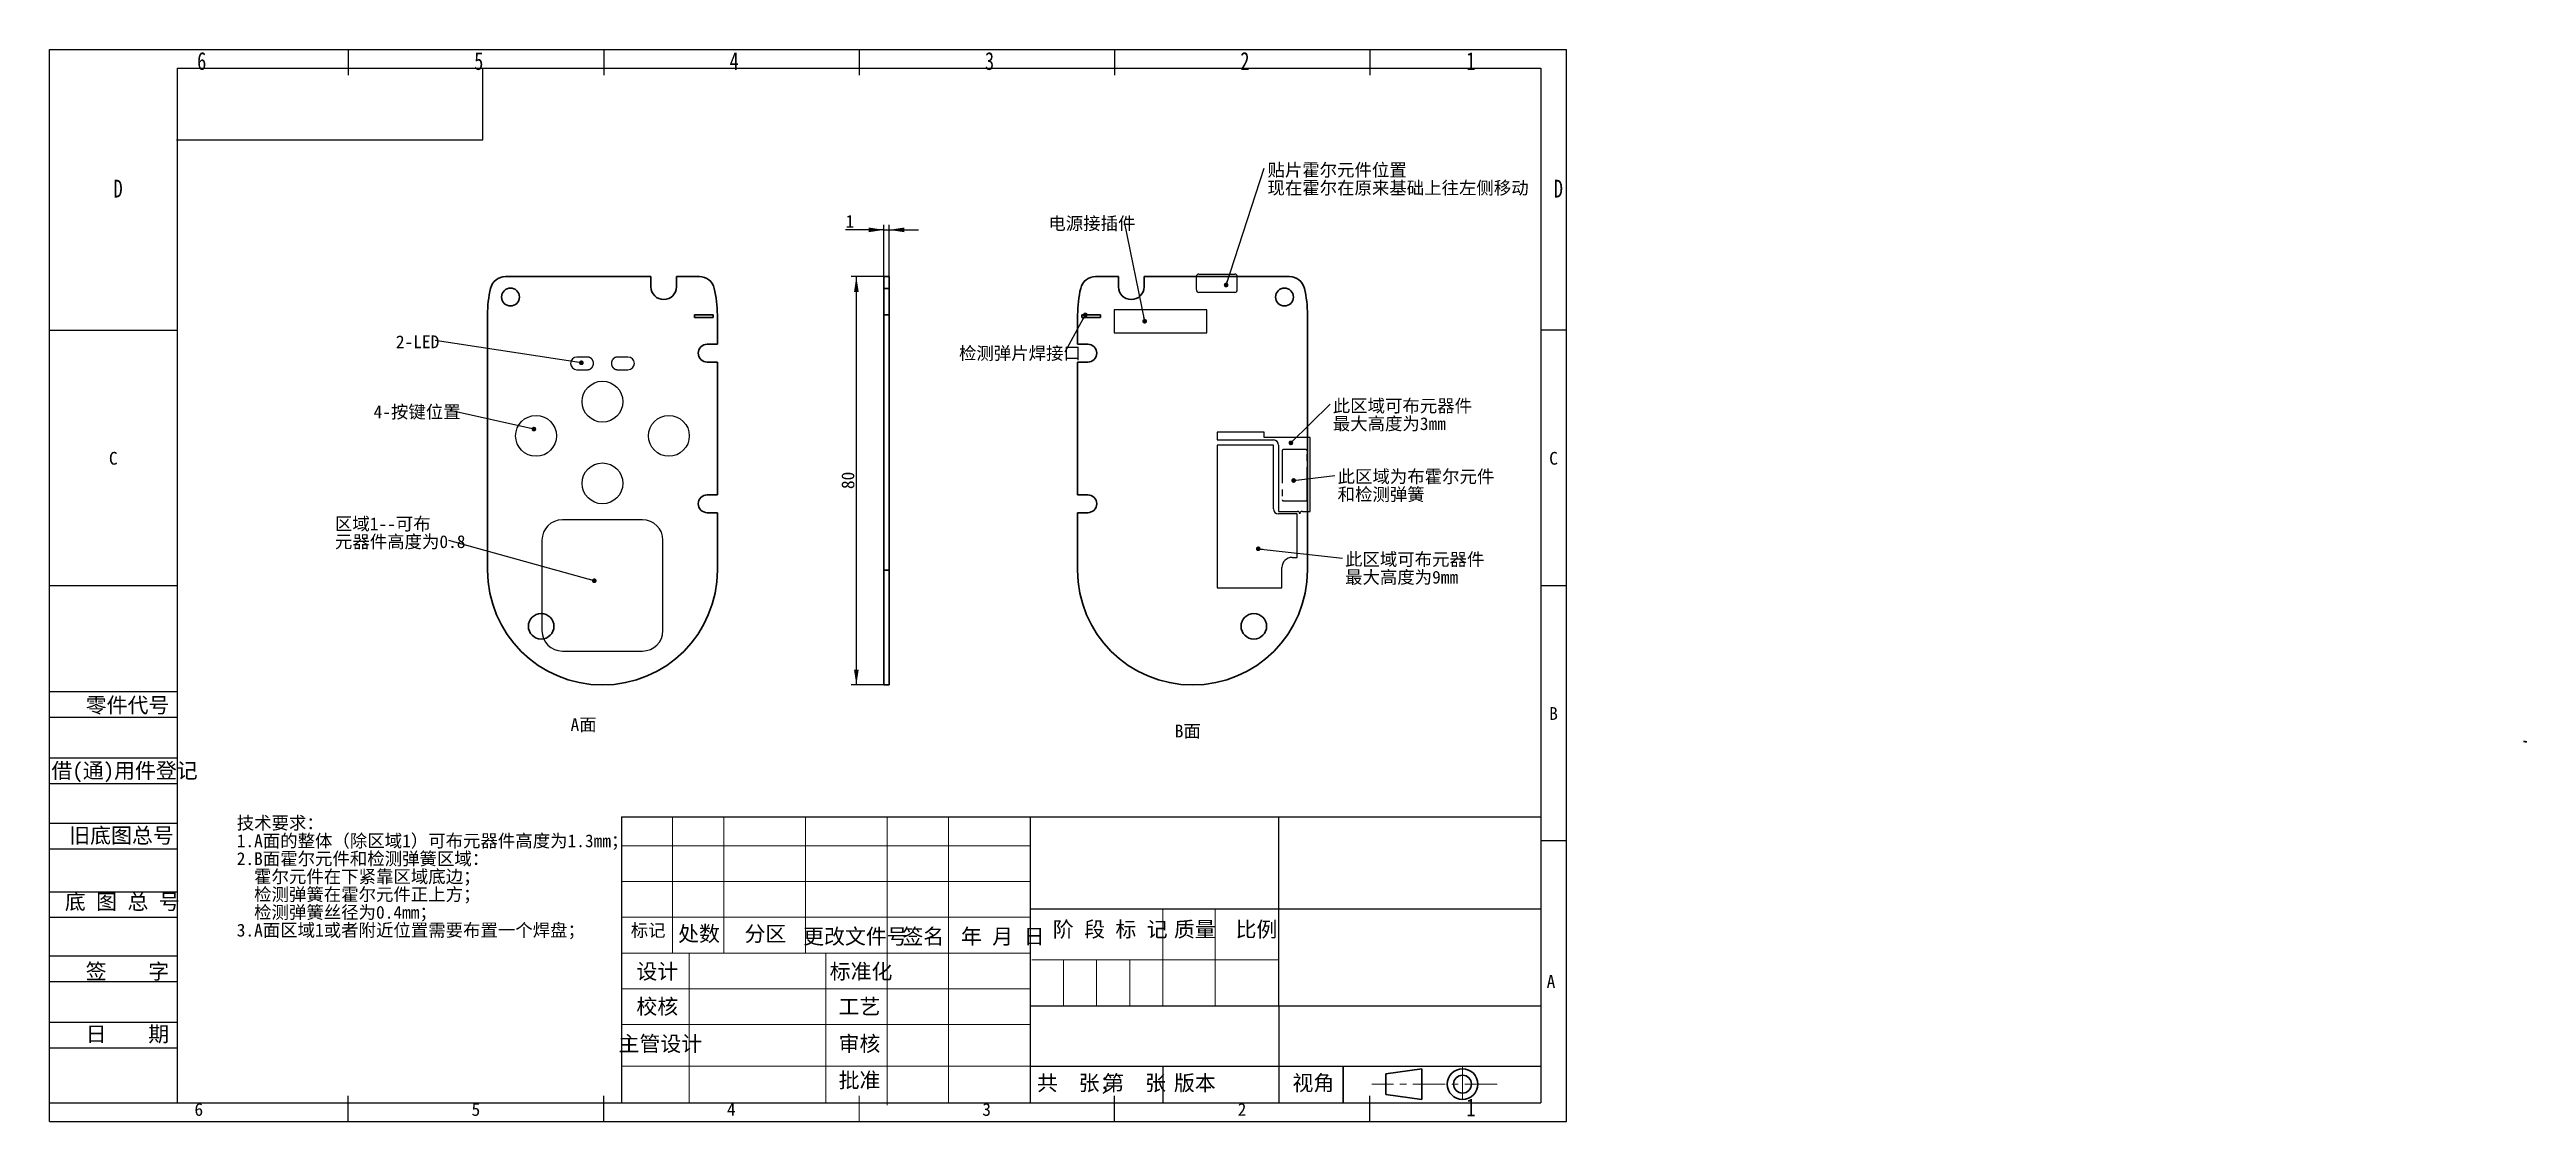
# Model space of a CAD drawing. Header units: millimetres. Extents: x 0 to 485, y 0 to 210.
import ezdxf

# ---------------------------------------------------------------- set-up
doc = ezdxf.new("R2010")
doc.units = ezdxf.units.MM
doc.header["$PDSIZE"] = -1
for name, pattern in [('SLD-Center', [19.05, 15.24, -1.27, 1.27, -1.27]), ('SLD-Chain', [10.16, 6.35, -1.27, 1.27, -1.27]), ('SLD-Solid', [0])]:
    doc.linetypes.add(name, pattern=pattern)
for name, color, linetype, lineweight in [('中心线', 1, 'SLD-Chain', 15), ('图框', 7, 'SLD-Solid', 40), ('粗实线', 7, 'SLD-Solid', 30), ('细实线', 7, 'SLD-Solid', 15)]:
    doc.layers.add(name, color=color, linetype=linetype, lineweight=lineweight)
doc.layers.add('标注线', color=1, linetype='SLD-Solid')
doc.layers.add('点划线', color=3, linetype='SLD-Chain')
doc.styles.add('SLDTEXTSTYLE0', font='SIMSUN.TTC', dxfattribs={"bigfont": 'bigfont'})
doc.styles.add('SLDTEXTSTYLE1', font='SIMHEI.TTF', dxfattribs={"bigfont": 'bigfont'})
doc.styles.add('SLDTEXTSTYLE2', font='SIMSUN.TTC')
doc.styles.add('SLDTEXTSTYLE3', font='HYSWLONGFANGSONG.TTF')
doc.styles.get("Standard").update_dxf_attribs({"font": 'SIMSUN.TTC'})
doc.dimstyles.new('SLDDIMSTYLE0', dxfattribs={"dimtxt": 0.18, "dimasz": 0.923077, "dimexe": 0, "dimexo": 0.0625, "dimgap": 0, "dimtad": 0, "dimtih": 1, "dimtoh": 1, "dimdec": 0, "dimrnd": 1e-09, "dimzin": 0, "dimdsep": 46, "dimtxsty": 'Standard', "dimblk1": 'DOT', "dimblk2": 'DOT', "dimsah": 1, "dimcen": 0.09, "dimadec": 0, "dimazin": 0, "dimtfac": 0.923077, "dimtdec": 0, "dimtofl": 0, "dimtmove": 0, "dimatfit": 3, "dimldrblk": 'DOT', "dimfxl": 0, "dimfrac": 2, "dimtolj": 1, "dimtzin": 0, "dimarcsym": 0})
doc.dimstyles.new('SLDDIMSTYLE1', dxfattribs={"dimtxt": 2.5, "dimasz": 3, "dimexe": 0, "dimexo": 0.0625, "dimtad": 1, "dimrnd": 1e-09, "dimzin": 12, "dimdsep": 46, "dimtxsty": 'SLDTEXTSTYLE2', "dimsah": 1, "dimcen": 0.09, "dimadec": 0, "dimazin": 3, "dimtfac": 1, "dimtofl": 0, "dimtmove": 0, "dimatfit": 3, "dimfxl": 0, "dimfrac": 2, "dimtolj": 1, "dimtzin": 12, "dimarcsym": 0})
doc.dimstyles.new('SLDDIMSTYLE2', dxfattribs={"dimtxt": 2.5, "dimasz": 3, "dimexe": 0, "dimexo": 0.0625, "dimtad": 1, "dimrnd": 1e-09, "dimzin": 12, "dimdsep": 46, "dimtxsty": 'SLDTEXTSTYLE2', "dimsah": 1, "dimcen": 0.09, "dimadec": 0, "dimazin": 3, "dimtfac": 1, "dimtmove": 0, "dimatfit": 0, "dimfxl": 0, "dimfrac": 2, "dimtolj": 1, "dimtzin": 12, "dimarcsym": 0})

# ---------------------------------------------------------------- blocks, each defined once
blk = doc.blocks.new('块1')
at = {"layer": '图框', "linetype": 'SLD-Center'}
blk.add_line((0, 0.11), (0.55, 0), dxfattribs=at)
blk = doc.blocks.new('SW_NOTE_0')
at = {"layer": '标注线', "color": 0, "char_height": 2.5, "attachment_point": 1, "style": 'SLDTEXTSTYLE0'}
for s, insert in [('\\M+18B5A术\\M+19776\\M+18B81\\M+18146', (0, 2.91)), ('2.B\\M+196CA\\M+1E8B7尔\\M+18CB3\\M+18C8F\\M+19861检测弹\\M+1E2CE\\M+18BE6\\M+188E6\\M+18146', (0, -4.09)), ('1.A\\M+196CA\\M+19349\\M+190AE\\M+191CC\\M+18169\\M+18F9C\\M+18BE6\\M+188E61\\M+1816A\\M+189C2\\M+1957A\\M+18CB3\\M+18AED\\M+18C8F\\M+18D82\\M+19378为1.3mm\\M+18147', (0, -0.59)), ('  \\M+1E8B7尔\\M+18CB3\\M+18C8F\\M+18DDD\\M+189BA紧\\M+1E8CF\\M+18BE6\\M+188E6\\M+192EA边\\M+18147', (0, -7.59)), ('  检测弹\\M+1E2CE\\M+18DDD\\M+1E8B7尔\\M+18CB3\\M+18C8F\\M+190B3\\M+18FE3\\M+195FB\\M+18147', (0, -11.09)), ('  检测弹\\M+1E2CE丝\\M+18C61为0.4mm\\M+18147', (0, -14.59)), ('3.A\\M+196CA\\M+18BE6\\M+188E61\\M+188BD\\M+18ED2\\M+1958D\\M+18BDF\\M+188CA\\M+19275\\M+18EF9\\M+19776\\M+1957A\\M+19275\\M+188EA\\M+198A2焊盘\\M+18147', (0, -18.09))]:
    blk.add_mtext(s, dxfattribs=dict(at, insert=insert))
blk = doc.blocks.new('SW_NOTE_1')
at = {"layer": '标注线', "color": 0, "insert": (-14.96, 0.99), "char_height": 2.5, "attachment_point": 1, "style": 'SLDTEXTSTYLE0'}
blk.add_mtext('4-\\M+188C2键\\M+188CA\\M+19275', dxfattribs=at)
blk = doc.blocks.new('_DOT')
at = {"color": 0, "linetype": 'ByBlock', "lineweight": -2}
blk.add_line((-0.5, 0), (-1, 0), dxfattribs=at)
at = {"color": 0, "linetype": 'ByBlock', "const_width": 0.5}
blk.add_lwpolyline([(-0.25, 0, 1), (0.25, 0, 1)], format="xyb", close=True, dxfattribs=at)
blk = doc.blocks.new('SW_NOTE_2')
at = {"layer": '标注线', "color": 0, "insert": (-7.7, 0.98), "char_height": 2.5, "attachment_point": 1, "style": 'SLDTEXTSTYLE2'}
blk.add_mtext('2-LED', dxfattribs=at)
blk = doc.blocks.new('SW_NOTE_3')
at = {"layer": '标注线', "color": 0, "char_height": 2.5, "attachment_point": 1, "style": 'SLDTEXTSTYLE0'}
for s, insert in [('\\M+18BE6\\M+188E61--\\M+189C2\\M+1957A', (-22.28, 4.55)), ('\\M+18CB3\\M+18AED\\M+18C8F\\M+18D82\\M+19378为0.8', (-22.28, 1.05))]:
    blk.add_mtext(s, dxfattribs=dict(at, insert=insert))
blk = doc.blocks.new('_D')
at = {"layer": '标注线'}
for p, q in [((163.37, 165.51), (156.97, 165.51)), ((157.97, 85.51), (157.97, 165.51)), ((163.37, 85.51), (156.97, 85.51))]:
    blk.add_line(p, q, dxfattribs=at)
for points in [[(157.97, 165.51), (157.51, 162.51), (158.43, 162.51)], [(157.97, 85.51), (158.43, 88.51), (157.51, 88.51)]]:
    blk.add_solid(points, dxfattribs=at)
at = {"layer": '标注线', "insert": (155.06, 123.89), "char_height": 2.5, "attachment_point": 1, "rotation": 90, "style": 'SLDTEXTSTYLE2'}
blk.add_mtext('80', dxfattribs=at)
blk = doc.blocks.new('_D_1')
at = {"layer": '标注线'}
for p, q in [((163.37, 174.67), (155.85, 174.67)), ((163.37, 165.51), (163.37, 175.67)), ((163.37, 174.67), (164.37, 174.67)), ((164.37, 165.51), (164.37, 175.67)), ((164.37, 174.67), (170.13, 174.67))]:
    blk.add_line(p, q, dxfattribs=at)
for points in [[(163.37, 174.67), (160.37, 175.13), (160.37, 174.21)], [(164.37, 174.67), (167.37, 174.21), (167.37, 175.13)]]:
    blk.add_solid(points, dxfattribs=at)
at = {"layer": '标注线', "insert": (155.85, 177.58), "char_height": 2.5, "attachment_point": 1, "style": 'SLDTEXTSTYLE2'}
blk.add_mtext('1', dxfattribs=at)
blk = doc.blocks.new('SW_NOTE_4')
at = {"layer": '标注线', "color": 0, "char_height": 2.5, "attachment_point": 1, "style": 'SLDTEXTSTYLE0'}
for s, insert in [('贴\\M+195D0\\M+1E8B7尔\\M+18CB3\\M+18C8F\\M+188CA\\M+19275', (0.62, 0.89)), ('现\\M+18DDD\\M+1E8B7尔\\M+18DDD\\M+18CB4\\M+19788\\M+18AEE础\\M+18FE3\\M+1899D\\M+18DB6侧\\M+188DA动', (0.62, -2.61))]:
    blk.add_mtext(s, dxfattribs=dict(at, insert=insert))
blk = doc.blocks.new('SW_NOTE_5')
at = {"layer": '标注线', "color": 0, "insert": (-14.93, 0.97), "char_height": 2.5, "attachment_point": 1, "style": 'SLDTEXTSTYLE0'}
blk.add_mtext('电\\M+18CB9\\M+190DA\\M+19D87\\M+18C8F', dxfattribs=at)
blk = doc.blocks.new('SW_NOTE_6')
at = {"layer": '标注线', "color": 0, "insert": (-20.75, 1.05), "char_height": 2.5, "attachment_point": 1, "style": 'SLDTEXTSTYLE0'}
blk.add_mtext('检测弹\\M+195D0焊\\M+190DA\\M+18CFB', dxfattribs=at)
blk = doc.blocks.new('SW_NOTE_7')
at = {"layer": '标注线', "color": 0, "char_height": 2.5, "attachment_point": 1, "style": 'SLDTEXTSTYLE0'}
for s, insert in [('\\M+18D9F\\M+18BE6\\M+188E6\\M+189C2\\M+1957A\\M+18CB3\\M+18AED\\M+18C8F', (0.53, 0.96)), ('\\M+18DC5\\M+191E5\\M+18D82\\M+19378为3mm', (0.53, -2.54))]:
    blk.add_mtext(s, dxfattribs=dict(at, insert=insert))
blk = doc.blocks.new('SW_NOTE_8')
at = {"layer": '标注线', "color": 0, "char_height": 2.5, "attachment_point": 1, "style": 'SLDTEXTSTYLE0'}
for s, insert in [('\\M+18D9F\\M+18BE6\\M+188E6\\M+189C2\\M+1957A\\M+18CB3\\M+18AED\\M+18C8F', (0.51, 1.02)), ('\\M+18DC5\\M+191E5\\M+18D82\\M+19378为9mm', (0.51, -2.48))]:
    blk.add_mtext(s, dxfattribs=dict(at, insert=insert))
blk = doc.blocks.new('SW_NOTE_9')
at = {"layer": '标注线', "color": 0, "char_height": 2.5, "attachment_point": 1, "style": 'SLDTEXTSTYLE0'}
for s, insert in [('\\M+18D9F\\M+18BE6\\M+188E6为\\M+1957A\\M+1E8B7尔\\M+18CB3\\M+18C8F', (0.51, 1.08)), ('\\M+19861检测弹\\M+1E2CE', (0.51, -2.42))]:
    blk.add_mtext(s, dxfattribs=dict(at, insert=insert))

msp = doc.modelspace()

# ---------------------------------------------------------------- linework, layer by layer
for p, q in [((0, 0), (0, 210)), ((0, 210), (297, 210)), ((58.5, 210), (58.5, 205)), ((108.5, 210), (108.5, 205)), ((158.5, 210), (158.5, 205)), ((208.5, 210), (208.5, 205)), ((258.5, 210), (258.5, 205)), ((297, 0), (297, 210)), ((25, 206.33), (25, 3.67)), ((25, 206.33), (292, 206.33)), ((84.865, 192.33), (84.865, 206.33)), ((292, 206.33), (292, 3.67)), ((24.865, 192.33), (84.865, 192.33)), ((0, 155), (25, 155)), ((297, 155), (292, 155)), ((0, 105), (25, 105)), ((292, 105), (297, 105)), ((0, 84.221), (25, 84.221)), ((0, 79.221), (25, 79.221)), ((0, 71.221), (25, 71.221)), ((0, 66.221), (25, 66.221)), ((0, 58.43), (25, 58.43)), ((112, 59.67), (112, 3.67)), ((112, 59.67), (292, 59.67)), ((192, 59.67), (192, 3.67)), ((240.692, 22.67), (240.692, 59.67)), ((0, 53.43), (25, 53.43)), ((297, 55), (292, 55)), ((0, 45), (25, 45)), ((0, 40), (25, 40)), ((192, 41.67), (292, 41.67)), ((0, 32.43), (25, 32.43)), ((0, 27.43), (25, 27.43)), ((0, 19.43), (25, 19.43)), ((192, 22.67), (292, 22.67)), ((240.692, 22.67), (240.692, 10.836)), ((0, 14.43), (25, 14.43)), ((192, 10.836), (292, 10.836)), ((218, 10.836), (218, 3.67)), ((240.692, 10.836), (240.692, 3.67)), ((58.5, 0), (58.5, 5)), ((108.5, 0), (108.5, 5)), ((208.5, 0), (208.5, 5)), ((258.5, 0), (258.5, 5)), ((0, 3.67), (25, 3.67)), ((0, 0), (297, 0)), ((25, 3.67), (292, 3.67))]:
    msp.add_line(p, q)
at = {"color": 7, "linetype": 'SLD-Solid', "lineweight": 30}
for p, q in [((117.757, 165.513), (89.283, 165.513)), ((117.757, 163.513), (117.757, 165.513)), ((122.757, 165.513), (122.757, 163.513)), ((127.231, 165.513), (122.757, 165.513)), ((163.365, 165.513), (164.365, 165.513)), ((163.365, 163.205), (163.365, 165.513)), ((164.365, 165.513), (164.365, 163.205)), ((209.294, 165.513), (204.821, 165.513)), ((209.294, 163.513), (209.294, 165.513)), ((214.294, 165.513), (214.294, 163.513)), ((242.768, 165.513), (214.294, 165.513)), ((164.365, 163.205), (163.365, 163.205)), ((163.365, 163.205), (163.365, 158.013)), ((164.365, 163.205), (164.365, 158.013)), ((85.757, 158.013), (85.757, 108.013)), ((126.307, 158.013), (129.907, 158.013)), ((126.307, 157.513), (126.307, 158.013)), ((129.907, 157.513), (126.307, 157.513)), ((129.907, 158.013), (129.907, 157.513)), ((130.757, 152.263), (130.757, 158.013)), ((163.365, 158.013), (164.365, 158.013)), ((163.365, 108.013), (163.365, 158.013)), ((164.365, 158.013), (164.365, 108.013)), ((201.294, 158.013), (201.294, 152.263)), ((202.144, 158.013), (205.744, 158.013)), ((202.144, 157.513), (202.144, 158.013)), ((205.744, 157.513), (202.144, 157.513)), ((205.744, 158.013), (205.744, 157.513)), ((246.294, 108.013), (246.294, 158.013)), ((128.757, 152.263), (130.757, 152.263)), ((201.294, 152.263), (203.294, 152.263)), ((128.757, 148.763), (130.757, 148.763)), ((130.757, 122.763), (130.757, 148.763)), ((201.294, 148.763), (201.294, 122.763)), ((201.294, 148.763), (203.294, 148.763)), ((128.757, 122.763), (130.757, 122.763)), ((201.294, 122.763), (203.294, 122.763)), ((128.757, 119.263), (130.757, 119.263)), ((130.757, 108.013), (130.757, 119.263)), ((201.294, 119.263), (201.294, 108.013)), ((201.294, 119.263), (203.294, 119.263)), ((164.365, 108.013), (163.365, 108.013)), ((163.365, 108.013), (163.365, 85.513)), ((164.365, 108.013), (164.365, 85.513)), ((163.365, 85.513), (164.365, 85.513))]:
    msp.add_line(p, q, dxfattribs=at)
at = {"lineweight": 15}
for p, q in [((112, 33), (192, 33)), ((125.241, 33), (125.241, 3.67)), ((152, 33), (152, 3.67)), ((192.328, 31.67), (240.692, 31.67)), ((112, 26), (192, 26)), ((112, 19), (192, 19)), ((112, 10.836), (192, 10.836)), ((158.5, 0), (158.5, 5))]:
    msp.add_line(p, q, dxfattribs=at)
at = {"color": 7, "linetype": 'SLD-Solid', "lineweight": 30}
for centre, radius in [((90.257, 161.513), 1.75), ((241.794, 161.513), 1.75), ((96.257, 97.013), 2.5), ((235.794, 97.013), 2.5)]:
    msp.add_circle(centre, radius, dxfattribs=at)
for centre, radius, start, end in [((89.283, 162.513), 3, 90, 166.65764), ((127.231, 162.513), 3, 13.34236, 90), ((204.821, 162.513), 3, 90, 166.65764), ((242.768, 162.513), 3, 13.34236, 90), ((108.257, 158.013), 22.5, 166.65764, 180), ((120.257, 163.513), 2.5, 180, 0), ((108.257, 158.013), 22.5, 0, 13.34236), ((223.794, 158.013), 22.5, 166.65764, 180), ((211.794, 163.513), 2.5, 180, 0), ((223.794, 158.013), 22.5, 0, 13.34236), ((128.757, 150.513), 1.75, 90, 270), ((203.294, 150.513), 1.75, 270, 90), ((128.757, 121.013), 1.75, 90, 270), ((203.294, 121.013), 1.75, 270, 90), ((108.257, 108.013), 22.5, 180, 0), ((223.794, 108.013), 22.5, 180, 0)]:
    msp.add_arc(centre, radius, start, end, dxfattribs=at)
at = {"layer": '中心线'}
for p, q in [((276.655, 10.689), (276.655, 3.883)), ((283.441, 7.318), (258.87, 7.318))]:
    msp.add_line(p, q, dxfattribs=at)
at = {"layer": '标注线'}
for p, q in [((224.544, 163.013), (224.544, 165.413)), ((225.044, 166.013), (232.044, 166.013)), ((232.544, 163.013), (232.544, 165.413)), ((232.044, 162.413), (225.044, 162.413)), ((202.144, 158.013), (205.744, 158.013)), ((202.144, 157.513), (202.144, 158.013)), ((205.744, 157.513), (202.144, 157.513)), ((205.744, 158.013), (205.744, 157.513)), ((208.444, 159.013), (208.444, 154.513)), ((226.607, 159.013), (208.444, 159.013)), ((226.607, 154.513), (226.607, 159.013)), ((208.444, 154.513), (226.607, 154.513)), ((105.257, 149.763), (103.257, 149.763)), ((103.257, 147.263), (105.257, 147.263)), ((113.257, 149.763), (111.257, 149.763)), ((111.257, 147.263), (113.257, 147.263)), ((228.607, 135.013), (228.607, 133.513)), ((237.807, 135.013), (228.607, 135.013)), ((228.607, 133.513), (239.644, 133.513)), ((228.607, 132.513), (228.607, 104.513)), ((239.644, 132.513), (228.607, 132.513)), ((237.807, 134.013), (237.807, 135.013)), ((246.794, 134.013), (237.807, 134.013)), ((239.644, 120.013), (239.644, 132.513)), ((240.644, 132.513), (240.644, 119.513)), ((246.794, 119.513), (246.794, 134.013)), ((116.107, 117.863), (100.407, 117.863)), ((240.644, 119.513), (244.294, 119.513)), ((244.294, 119.013), (240.644, 119.013)), ((244.294, 110.513), (244.294, 119.013)), ((245.294, 119.513), (246.794, 119.513)), ((96.407, 113.863), (96.407, 96.163)), ((120.107, 96.163), (120.107, 113.863)), ((241.294, 104.513), (241.294, 108.513)), ((243.294, 110.513), (244.294, 110.513)), ((228.607, 104.513), (241.294, 104.513)), ((100.407, 92.163), (116.107, 92.163))]:
    msp.add_line(p, q, dxfattribs=at)
for centre in [(108.257, 141.013), (95.257, 134.313), (121.257, 134.313), (108.257, 125.013)]:
    msp.add_circle(centre, 4, dxfattribs=at)
for centre, radius, start, end in [((225.044, 165.513), 0.5, 90, 180), ((232.044, 165.513), 0.5, 0, 90), ((225.044, 162.913), 0.5, 180, 270), ((232.044, 162.913), 0.5, 270, 0), ((103.257, 148.513), 1.25, 90, 270), ((113.257, 148.513), 1.25, 0, 90), ((113.257, 148.513), 1.25, 270, 0), ((239.644, 132.513), 1, 0, 90), ((100.407, 113.863), 4, 90, 180), ((116.107, 113.863), 4, 0, 90), ((240.644, 120.013), 1, 180, 270), ((244.294, 119.013), 0.5, 0, 90), ((245.294, 119.013), 0.5, 90, 180), ((243.294, 108.513), 2, 90, 180), ((100.407, 96.163), 4, 180, 270), ((116.107, 96.163), 4, 270, 0)]:
    msp.add_arc(centre, radius, start, end, dxfattribs=at)
for points, knots in [([(106.507, 148.513), (106.507, 148.751), (106.419, 148.973), (106.324, 149.213), (106.141, 149.397), (105.958, 149.58), (105.717, 149.675), (105.496, 149.763), (105.257, 149.763)], [0, 0, 0, 0.25, 0.25, 0.5, 0.5, 0.75, 0.75, 1, 1, 1]), ([(105.257, 147.263), (105.495, 147.263), (105.717, 147.351), (105.957, 147.446), (106.141, 147.629), (106.324, 147.812), (106.419, 148.053), (106.507, 148.274), (106.507, 148.513)], [0, 0, 0, 0.25, 0.25, 0.5, 0.5, 0.75, 0.75, 1, 1, 1]), ([(111.257, 149.763), (111.019, 149.763), (110.797, 149.675), (110.557, 149.58), (110.373, 149.397), (110.19, 149.214), (110.095, 148.973), (110.007, 148.752), (110.007, 148.513), (110.007, 148.275), (110.095, 148.053), (110.19, 147.813), (110.373, 147.629), (110.556, 147.446), (110.797, 147.351), (111.018, 147.263), (111.257, 147.263)], [0, 0, 0, 0.125, 0.125, 0.25, 0.25, 0.375, 0.375, 0.5, 0.5, 0.625, 0.625, 0.75, 0.75, 0.875, 0.875, 1, 1, 1])]:
    msp.add_open_spline(points, degree=2, knots=knots, dxfattribs=at)
at = {"layer": '点划线'}
for p, q in [((241.344, 131.413), (241.344, 121.813)), ((246.044, 131.613), (241.544, 131.613)), ((246.244, 121.813), (246.244, 131.413)), ((241.544, 121.613), (246.044, 121.613))]:
    msp.add_line(p, q, dxfattribs=at)
for centre, start, end in [((241.544, 131.413), 90, 180), ((246.044, 131.413), 0, 90), ((241.544, 121.813), 180, 270), ((246.044, 121.813), 270, 0)]:
    msp.add_arc(centre, 0.2, start, end, dxfattribs=at)
at = {"layer": '粗实线'}
for p, q in [((253.308, 10.836), (253.308, 3.67)), ((261.658, 9.318), (268.658, 10.318))]:
    msp.add_line(p, q, dxfattribs=at)
at = {"layer": '粗实线', "color": 7, "linetype": 'SLD-Solid', "lineweight": 30}
for p, q in [((268.658, 10.318), (268.658, 4.318)), ((261.658, 5.318), (261.658, 9.318)), ((261.658, 5.318), (268.658, 4.318))]:
    msp.add_line(p, q, dxfattribs=at)
at = {"layer": '粗实线'}
for radius in [3, 1.75]:
    msp.add_circle((276.658, 7.318), radius, dxfattribs=at)
for p in [(261.658, 7.318), (268.658, 7.318)]:
    msp.add_point(p, dxfattribs=at)
at = {"layer": '细实线', "lineweight": 15}
for p, q in [((122, 59.67), (122, 33)), ((132, 59.67), (132, 33)), ((148, 59.67), (148, 33)), ((164, 59.67), (164, 3.207)), ((176, 59.67), (176, 3.67)), ((112, 40), (192, 40)), ((218, 41.739), (218, 22.739))]:
    msp.add_line(p, q, dxfattribs=at)
at = {"layer": '细实线'}
for p, q in [((112, 54), (192, 54)), ((112, 47), (192, 47)), ((228.228, 22.67), (228.228, 41.67)), ((198.5, 31.67), (198.5, 22.67)), ((205, 31.67), (205, 22.67)), ((211.5, 31.67), (211.5, 22.67))]:
    msp.add_line(p, q, dxfattribs=at)

# ---------------------------------------------------------------- block references
at = {"color": 7, "linetype": 'Continuous'}
msp.add_blockref('块1', (484.418, 74.405), dxfattribs=at)
at = {"layer": '标注线'}
for name, p in [('SW_NOTE_4', (237.835, 186.756)), ('SW_NOTE_5', (210.492, 176.219)), ('SW_NOTE_2', (75.514, 153.011)), ('SW_NOTE_6', (198.815, 150.703)), ('SW_NOTE_1', (78.414, 139.281)), ('SW_NOTE_7', (250.715, 140.496)), ('SW_NOTE_9', (251.687, 126.523)), ('SW_NOTE_3', (78.155, 113.788)), ('SW_NOTE_8', (253.145, 110.363)), ('SW_NOTE_0', (36.651, 56.828))]:
    msp.add_blockref(name, p, dxfattribs=at)

# ---------------------------------------------------------------- texts
at = {"color": 7, "linetype": 'Continuous', "lineweight": 0}
for s, insert, char_height, attachment_point, style in [('6', (29.797, 209.503), 3.5, 2, 'SLDTEXTSTYLE3'), ('5', (84.044, 209.503), 3.5, 2, 'SLDTEXTSTYLE3'), ('4', (134.044, 209.503), 3.5, 2, 'SLDTEXTSTYLE3'), ('3', (184.044, 209.503), 3.5, 2, 'SLDTEXTSTYLE3'), ('2', (234.044, 209.503), 3.5, 2, 'SLDTEXTSTYLE3'), ('1', (278.294, 209.503), 3.5, 2, 'SLDTEXTSTYLE3'), ('D', (13.43, 184.503), 3.5, 2, 'SLDTEXTSTYLE3'), ('D', (295.43, 184.503), 3.5, 2, 'SLDTEXTSTYLE3'), ('C', (12.476, 131.171), 2.5, 2, 'SLDTEXTSTYLE2'), ('C', (294.476, 131.171), 2.5, 2, 'SLDTEXTSTYLE2'), ('\\M+197EB\\M+18C8F\\M+191E3\\M+18D86', (7.084, 83.058), 3, 1, 'SLDTEXTSTYLE1'), ('B', (294.476, 81.171), 2.5, 2, 'SLDTEXTSTYLE2'), ('\\M+18ED8(\\M+192CA)\\M+19770\\M+18C8F\\M+1936F记', (0.371, 70.243), 3, 1, 'SLDTEXTSTYLE1'), ('\\M+18B8C\\M+192EA图总\\M+18D86', (3.863, 57.537), 3, 1, 'SLDTEXTSTYLE1'), ('\\M+192EA 图 总 \\M+18D86', (2.99, 44.549), 3, 1, 'SLDTEXTSTYLE1'), ('标记', (113.795, 38.701), 2.5, 1, 'SLDTEXTSTYLE0'), ('阶 \\M+19269 标 记', (196.435, 39.148), 3, 1, 'SLDTEXTSTYLE1'), ('质\\M+197CA', (220.151, 39.148), 3, 1, 'SLDTEXTSTYLE1'), ('\\M+194E4\\M+197E1', (232.222, 39.148), 3, 1, 'SLDTEXTSTYLE1'), ('处\\M+19094', (123.074, 38.282), 3, 1, 'SLDTEXTSTYLE1'), ('\\M+195AA\\M+18BE6', (136.073, 38.282), 3, 1, 'SLDTEXTSTYLE1'), ('\\M+18D58\\M+189FC\\M+195B6\\M+18C8F\\M+18D86', (147.554, 37.76), 3, 1, 'SLDTEXTSTYLE1'), ('签\\M+196BC', (166.988, 37.76), 3, 1, 'SLDTEXTSTYLE1'), ('\\M+1944E \\M+18C8E \\M+193FA', (178.444, 37.76), 3, 1, 'SLDTEXTSTYLE1'), ('  签    \\M+18E9A', (2.99, 30.901), 3, 1, 'SLDTEXTSTYLE1'), ('设计', (114.905, 30.901), 3, 1, 'SLDTEXTSTYLE1'), ('标\\M+18F79\\M+189BB', (152.748, 30.901), 3, 1, 'SLDTEXTSTYLE1'), ('\\M+18D5A\\M+18A6A', (114.905, 24.022), 3, 1, 'SLDTEXTSTYLE1'), ('\\M+18D48艺', (154.494, 24.022), 3, 1, 'SLDTEXTSTYLE1'), ('A', (293.976, 28.671), 2.5, 2, 'SLDTEXTSTYLE2'), ('  \\M+193FA    \\M+18AFA', (2.99, 18.63), 3, 1, 'SLDTEXTSTYLE1'), ('\\M+18EE5\\M+18AC7设计', (111.414, 16.742), 3, 1, 'SLDTEXTSTYLE1'), ('审\\M+18A6A', (154.494, 16.742), 3, 1, 'SLDTEXTSTYLE1'), ('\\M+194E1\\M+18F79', (154.494, 9.605), 3, 1, 'SLDTEXTSTYLE1'), ('\\M+18BA4  张\\M+18147 ', (193.321, 9.062), 3, 1, 'SLDTEXTSTYLE1'), ('\\M+191E6  张', (206.333, 9.062), 3, 1, 'SLDTEXTSTYLE1'), ('\\M+194C5\\M+1967B', (220.151, 9.062), 3, 1, 'SLDTEXTSTYLE1'), ('视\\M+18A70', (243.357, 9.062), 3, 1, 'SLDTEXTSTYLE1'), ('6', (29.226, 3.61), 2.5, 2, 'SLDTEXTSTYLE2'), ('5', (83.476, 3.61), 2.5, 2, 'SLDTEXTSTYLE2'), ('4', (133.476, 3.61), 2.5, 2, 'SLDTEXTSTYLE2'), ('3', (183.476, 3.61), 2.5, 2, 'SLDTEXTSTYLE2'), ('2', (233.476, 3.61), 2.5, 2, 'SLDTEXTSTYLE2'), ('1', (278.294, 4.503), 3.5, 2, 'SLDTEXTSTYLE3')]:
    msp.add_mtext(s, dxfattribs=dict(at, insert=insert, char_height=char_height, attachment_point=attachment_point, style=style))
at = {"layer": '标注线', "char_height": 2.5, "attachment_point": 1, "style": 'SLDTEXTSTYLE0'}
for s, insert in [('A\\M+196CA', (102.01, 78.993)), ('B\\M+196CA', (220.315, 77.736))]:
    msp.add_mtext(s, dxfattribs=dict(at, insert=insert))

# ---------------------------------------------------------------- dimensions: what is measured, and where the dimension line sits
at = {"layer": '标注线'}
dim = msp.add_linear_dim(base=(164.365, 174.667), p1=(163.365, 165.513), p2=(164.365, 165.513), dimstyle='SLDDIMSTYLE2', dxfattribs=at)
dim.commit()
dim.dimension.update_dxf_attribs({"geometry": '_D_1', "text_midpoint": (156.581, 174.667), "dimtype": 160})
dim = msp.add_linear_dim(base=(157.97, 165.513), p1=(163.365, 85.513), p2=(163.365, 165.513), angle=90, dimstyle='SLDDIMSTYLE1', dxfattribs=at)
dim.commit()
dim.dimension.update_dxf_attribs({"geometry": '_D', "text_midpoint": (157.97, 125.343), "dimtype": 160})

# ---------------------------------------------------------------- leaders
for points in [[(230.374, 163.859), (237.835, 186.756)], [(214.422, 156.759), (210.492, 176.219)], [(202.794, 158.013), (198.815, 150.703)], [(104.134, 148.627), (75.514, 153.011)], [(94.831, 135.632), (78.414, 139.281)], [(243.047, 132.939), (250.715, 140.496)], [(243.594, 125.568), (251.687, 126.523)], [(106.66, 105.935), (78.155, 113.788)], [(236.654, 112.192), (253.145, 110.363)]]:
    msp.add_leader(points, dimstyle='SLDDIMSTYLE0', dxfattribs=at)

doc.saveas('drawing.dxf')
